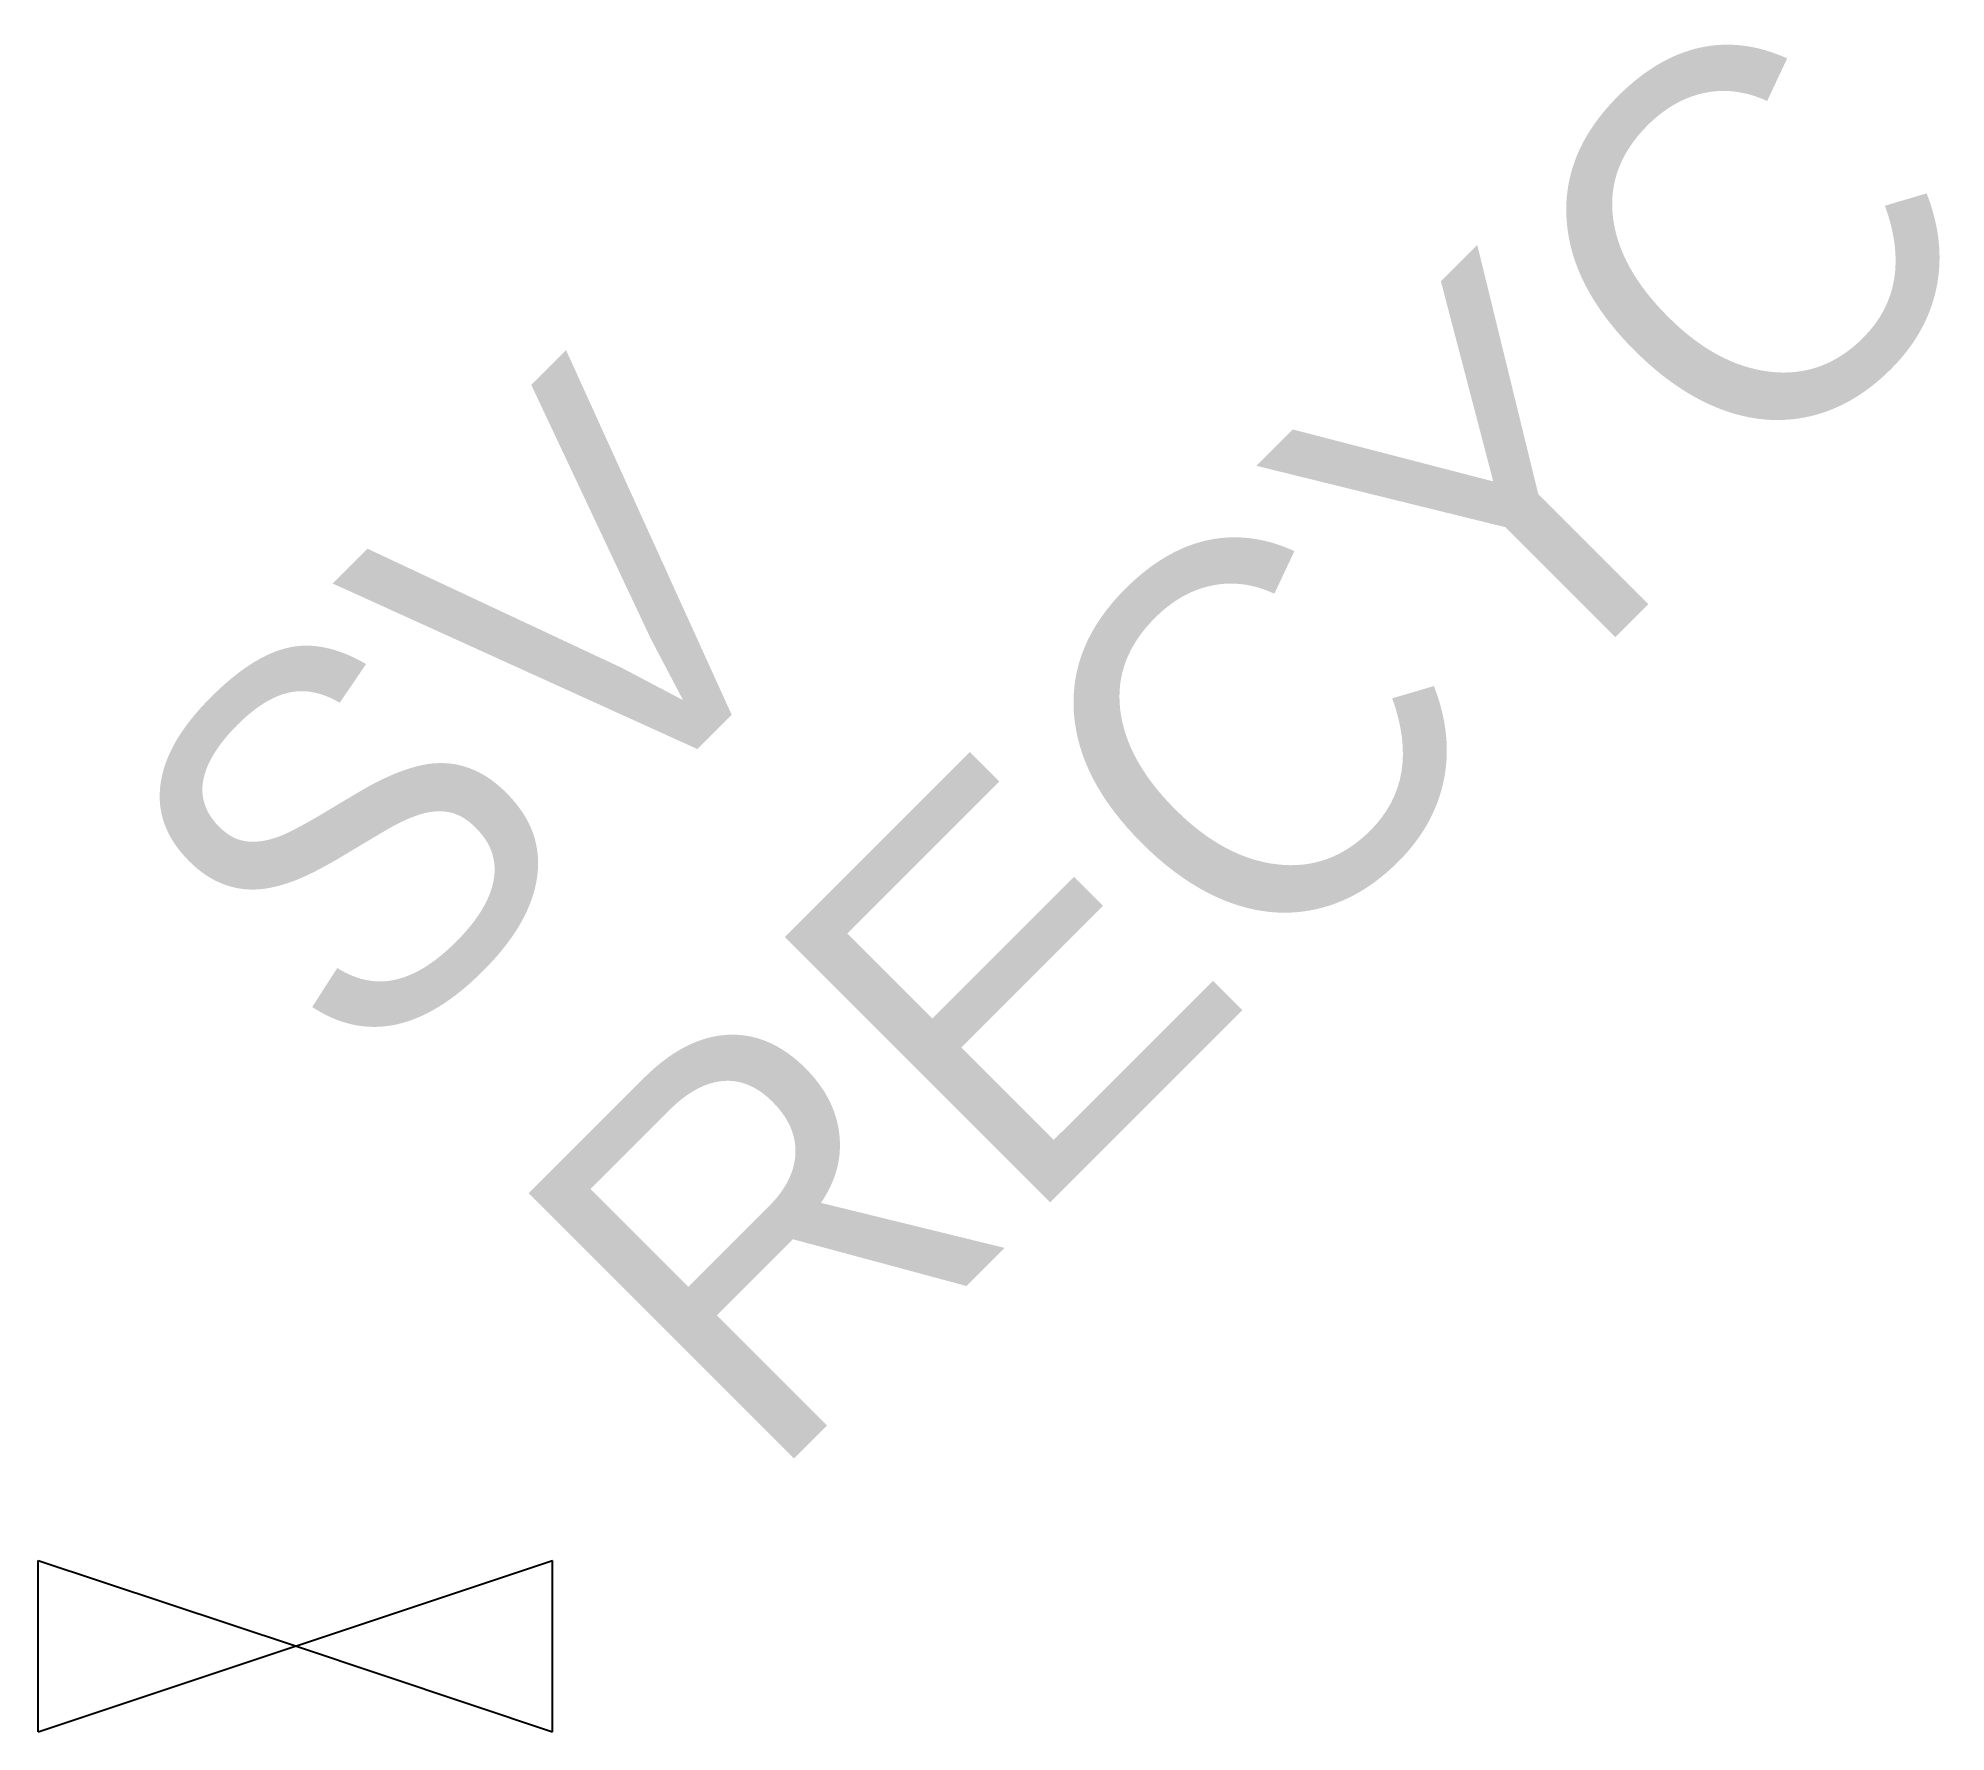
# Model space of a CAD drawing. Extents: x -0.24 to 1.54, y -0.08 to 1.5.
import ezdxf

# ---------------------------------------------------------------- set-up
doc = ezdxf.new("R2010")
doc.units = 0
doc.header["$MEASUREMENT"] = 0
doc.layers.add('CELL_SR_STOPVALVERECYCLED', color=7, linetype='Continuous')

msp = doc.modelspace()

# ---------------------------------------------------------------- linework, layer by layer
at = {"layer": 'CELL_SR_STOPVALVERECYCLED', "color": 54}
for p, q in [((-0.2385, -0.0795), (-0.2385, 0.0805)), ((-0.2385, -0.0795), (0.2415, 0.0805)), ((-0.2385, 0.0805), (0.0025, 0.0005)), ((0.2415, -0.0795), (0.2415, 0.0805)), ((0.0025, 0.0005), (0.2415, -0.0795))]:
    msp.add_line(p, q, dxfattribs=at)

# ---------------------------------------------------------------- texts
for s, p in [('RECYC', (0.4395, 0.1485)), ('SV', (0.0615, 0.5225))]:
    msp.add_text(s, height=0.35, rotation=45, dxfattribs=at).set_placement(p)

doc.saveas('drawing.dxf')
